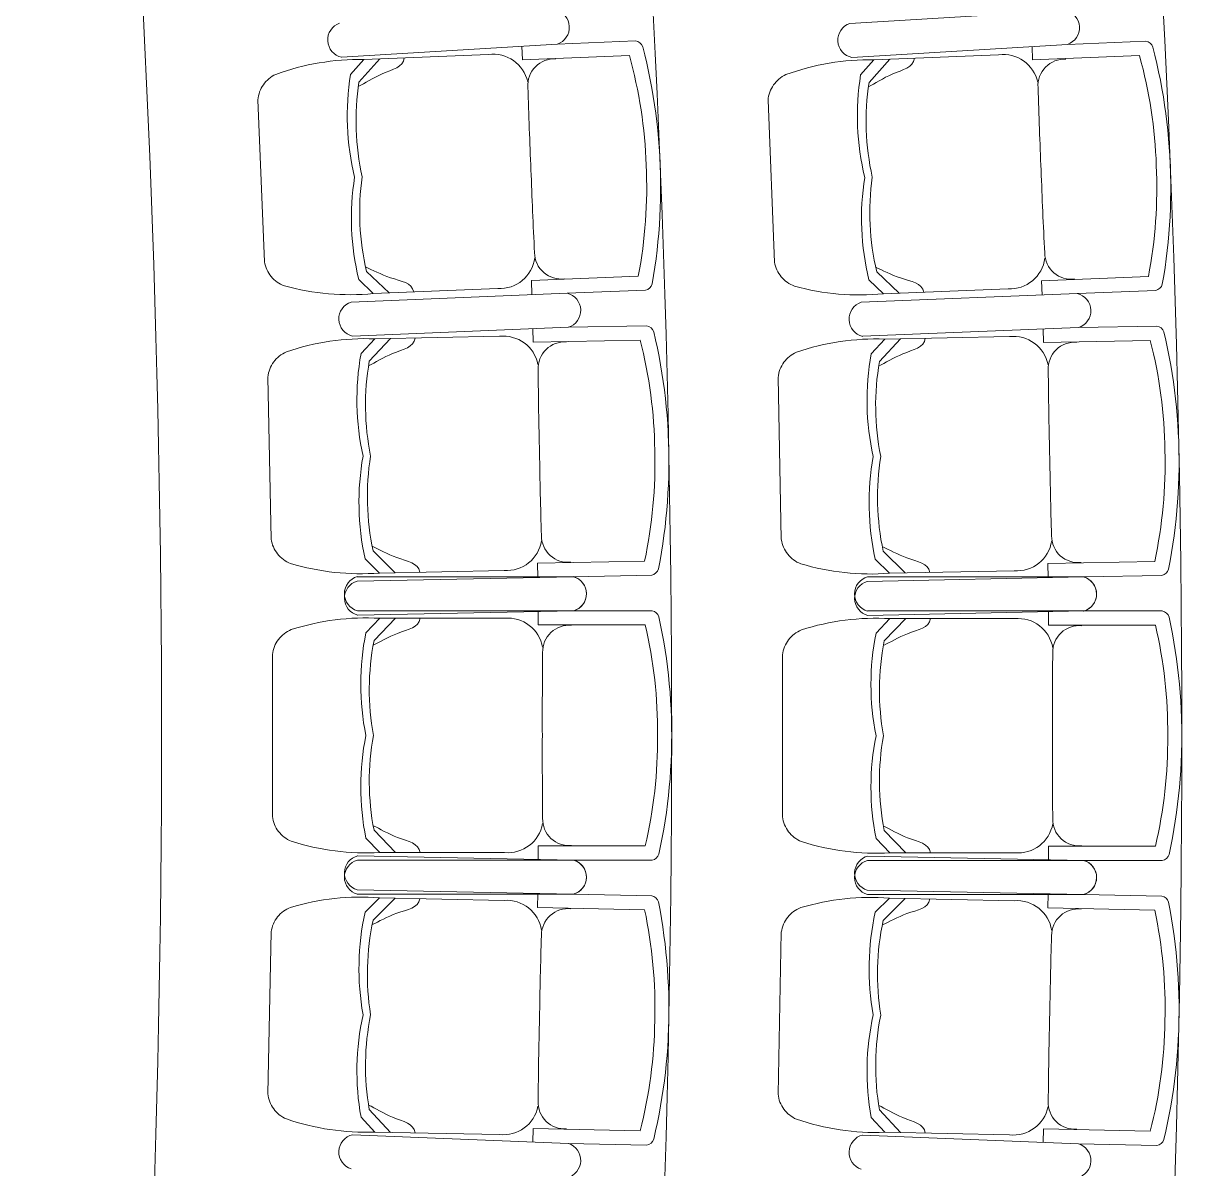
# Model space of a CAD drawing. Header units: millimetres. Extents: x 78.3 to 128, y 45 to 95.8.
# Drawn here: x 87.976 to 90.02, y 86.333 to 88.354 of the extents above; entities that cross this region are included whole.
import ezdxf

# ---------------------------------------------------------------- set-up
doc = ezdxf.new("R2010")
doc.units = ezdxf.units.MM
doc.header["$LTSCALE"] = 0.025
doc.linetypes.add('DASHED', pattern=[19.05, 12.7, -6.35])
doc.layers.add('EJES', color=7, linetype='Continuous', lineweight=0)

msp = doc.modelspace()

# ---------------------------------------------------------------- linework, layer by layer
at = {"lineweight": 15}
for p, q in [((89.815, 88.3763), (89.4341, 88.3533)), ((88.9182, 88.3169), (88.5376, 88.2939)), ((88.8557, 88.3134), (88.8567, 88.2894)), ((89.8182, 88.3164), (89.4376, 88.2933)), ((89.7557, 88.3128), (89.7567, 88.2889)), ((88.5769, 88.2897), (88.5533, 88.2633)), ((88.6048, 88.2908), (88.5682, 88.25)), ((88.7968, 88.2986), (88.5769, 88.2897)), ((89.4769, 88.2892), (89.4533, 88.2628)), ((89.5048, 88.2903), (89.4682, 88.2494)), ((89.6968, 88.2981), (89.4769, 88.2892)), ((88.5936, 87.8769), (88.5679, 87.9014)), ((88.6214, 87.878), (88.5817, 87.9158)), ((88.8724, 87.8997), (88.8734, 87.8747)), ((89.4936, 87.8764), (89.4679, 87.9008)), ((89.5214, 87.8775), (89.4817, 87.9153)), ((89.7724, 87.8992), (89.7734, 87.8742)), ((88.8134, 87.8858), (88.5936, 87.8769)), ((89.7134, 87.8852), (89.4936, 87.8764)), ((88.9357, 87.8773), (88.5545, 87.8619)), ((89.8357, 87.8767), (89.4545, 87.8614)), ((88.9378, 87.8173), (88.5567, 87.8019)), ((89.8378, 87.8168), (89.4567, 87.8014)), ((88.596, 87.797), (88.5719, 87.771)), ((88.6238, 87.7975), (88.5865, 87.7574)), ((88.816, 87.8014), (88.596, 87.797)), ((88.8752, 87.815), (88.8757, 87.791)), ((89.496, 87.7965), (89.4719, 87.7705)), ((89.5238, 87.797), (89.4865, 87.7569)), ((89.716, 87.8009), (89.496, 87.7965)), ((89.7752, 87.8145), (89.7757, 87.7905)), ((88.6043, 87.3839), (88.5792, 87.4089)), ((88.6321, 87.3845), (88.5932, 87.4231)), ((89.5043, 87.3834), (89.4792, 87.4084)), ((89.5321, 87.384), (89.4932, 87.4226)), ((88.8243, 87.3884), (88.6043, 87.3839)), ((88.8835, 87.4011), (88.884, 87.3761)), ((89.7243, 87.3878), (89.5043, 87.3834)), ((89.7835, 87.4006), (89.784, 87.3756)), ((88.9464, 87.3774), (88.5649, 87.3697)), ((88.9466, 87.3774), (88.5653, 87.3774)), ((89.8464, 87.3769), (89.4649, 87.3692)), ((89.8466, 87.3769), (89.4653, 87.3769)), ((88.947, 87.3174), (88.5655, 87.3174)), ((88.9472, 87.3174), (88.5659, 87.3097)), ((88.8846, 87.2924), (88.8846, 87.3174)), ((88.8846, 87.3164), (88.8846, 87.2924)), ((89.847, 87.3169), (89.4655, 87.3169)), ((89.8472, 87.3169), (89.4659, 87.3092)), ((89.7846, 87.2919), (89.7846, 87.3169)), ((89.7846, 87.3159), (89.7846, 87.2919)), ((88.6051, 87.304), (88.5805, 87.2785)), ((88.6051, 87.304), (88.5805, 87.2785)), ((88.6051, 87.304), (88.5805, 87.2785)), ((88.6051, 87.304), (88.5805, 87.2785)), ((88.633, 87.304), (88.5948, 87.2646)), ((88.633, 87.304), (88.5948, 87.2646)), ((88.633, 87.304), (88.5948, 87.2646)), ((88.633, 87.304), (88.5948, 87.2646)), ((88.8252, 87.304), (88.6051, 87.304)), ((88.8252, 87.304), (88.6051, 87.304)), ((89.5051, 87.3034), (89.4805, 87.278)), ((89.5051, 87.3034), (89.4805, 87.278)), ((89.5051, 87.3034), (89.4805, 87.278)), ((89.5051, 87.3034), (89.4805, 87.278)), ((89.533, 87.3034), (89.4948, 87.2641)), ((89.533, 87.3034), (89.4948, 87.2641)), ((89.533, 87.3034), (89.4948, 87.2641)), ((89.533, 87.3034), (89.4948, 87.2641)), ((89.7252, 87.3034), (89.5051, 87.3034)), ((89.7252, 87.3034), (89.5051, 87.3034)), ((88.633, 86.8908), (88.5948, 86.9302)), ((88.633, 86.8908), (88.5948, 86.9302)), ((88.633, 86.8908), (88.5948, 86.9302)), ((88.633, 86.8908), (88.5948, 86.9302)), ((89.533, 86.8903), (89.4948, 86.9297)), ((89.533, 86.8903), (89.4948, 86.9297)), ((89.533, 86.8903), (89.4948, 86.9297)), ((89.533, 86.8903), (89.4948, 86.9297)), ((88.6051, 86.8908), (88.5805, 86.9163)), ((88.6051, 86.8908), (88.5805, 86.9163)), ((88.6051, 86.8908), (88.5805, 86.9163)), ((88.6051, 86.8908), (88.5805, 86.9163)), ((88.8846, 86.8784), (88.8846, 86.9024)), ((88.8846, 86.9024), (88.8846, 86.8774)), ((89.5051, 86.8903), (89.4805, 86.9158)), ((89.5051, 86.8903), (89.4805, 86.9158)), ((89.5051, 86.8903), (89.4805, 86.9158)), ((89.5051, 86.8903), (89.4805, 86.9158)), ((89.7846, 86.8779), (89.7846, 86.9019)), ((89.7846, 86.9019), (89.7846, 86.8769)), ((88.947, 86.8774), (88.5655, 86.8774)), ((88.9472, 86.8774), (88.5659, 86.8851)), ((88.8252, 86.8908), (88.6051, 86.8908)), ((88.8252, 86.8908), (88.6051, 86.8908)), ((89.847, 86.8769), (89.4655, 86.8769)), ((89.8472, 86.8769), (89.4659, 86.8846)), ((89.7252, 86.8903), (89.5051, 86.8903)), ((89.7252, 86.8903), (89.5051, 86.8903)), ((88.9464, 86.8174), (88.5649, 86.8251)), ((88.9466, 86.8174), (88.5653, 86.8174)), ((88.8835, 86.7937), (88.884, 86.8187)), ((89.8464, 86.8169), (89.4649, 86.8246)), ((89.8466, 86.8169), (89.4653, 86.8169)), ((89.7835, 86.7931), (89.784, 86.8181)), ((88.6043, 86.8109), (88.5792, 86.7859)), ((88.6321, 86.8103), (88.5932, 86.7717)), ((88.8243, 86.8064), (88.6043, 86.8109)), ((89.5043, 86.8103), (89.4792, 86.7854)), ((89.5321, 86.8098), (89.4932, 86.7712)), ((89.7243, 86.8059), (89.5043, 86.8103)), ((88.6238, 86.3972), (88.5865, 86.4374)), ((89.5238, 86.3967), (89.4865, 86.4369)), ((88.596, 86.3978), (88.5719, 86.4238)), ((89.496, 86.3973), (89.4719, 86.4232)), ((88.9378, 86.3775), (88.5567, 86.3929)), ((88.816, 86.3934), (88.596, 86.3978)), ((88.8752, 86.3798), (88.8757, 86.4038)), ((89.8378, 86.377), (89.4567, 86.3923)), ((89.716, 86.3929), (89.496, 86.3973)), ((89.7752, 86.3792), (89.7757, 86.4032))]:
    msp.add_line(p, q, dxfattribs=at)
at = {"linetype": 'DASHED', "lineweight": 15}
for p, q in [((88.39, 88.2184), (88.4015, 87.9329)), ((89.29, 88.2179), (89.3015, 87.9324)), ((88.4077, 87.7295), (88.4134, 87.4438)), ((89.3077, 87.7289), (89.3134, 87.4433)), ((88.4155, 86.9545), (88.4155, 87.2403)), ((88.4155, 87.2403), (88.4155, 86.9545)), ((88.4155, 86.9545), (88.4155, 87.2403)), ((88.4155, 87.2403), (88.4155, 86.9545)), ((89.3155, 86.954), (89.3155, 87.2397)), ((89.3155, 87.2397), (89.3155, 86.954)), ((89.3155, 86.954), (89.3155, 87.2397)), ((89.3155, 87.2397), (89.3155, 86.954)), ((88.4077, 86.4653), (88.4134, 86.751)), ((89.3077, 86.4648), (89.3134, 86.7505))]:
    msp.add_line(p, q, dxfattribs=at)
at = {"lineweight": 15}
for points in [[(88.918, 88.3169), (89.0562, 88.3225)], [(89.818, 88.3164), (89.9562, 88.3219)], [(88.8567, 88.2894), (89.0453, 88.297)], [(89.7567, 88.2889), (89.9453, 88.2965)], [(88.8724, 87.8997), (89.061, 87.9073)], [(89.7724, 87.8992), (89.961, 87.9068)], [(88.9357, 87.8773), (89.0739, 87.8828)], [(89.8357, 87.8767), (89.9739, 87.8823)], [(88.9375, 87.8173), (89.0758, 87.8201)], [(89.8375, 87.8168), (89.9758, 87.8196)], [(88.8757, 87.791), (89.0644, 87.7948)], [(89.7757, 87.7905), (89.9644, 87.7943)], [(88.8835, 87.4011), (89.0722, 87.4049)], [(89.7835, 87.4006), (89.9722, 87.4044)], [(88.9464, 87.3774), (89.0847, 87.3802)], [(89.8464, 87.3769), (89.9847, 87.3796)], [(88.947, 87.3174), (89.0853, 87.3174)], [(88.947, 87.3174), (89.0853, 87.3174)], [(89.847, 87.3169), (89.9853, 87.3169)], [(89.847, 87.3169), (89.9853, 87.3169)], [(88.8846, 87.2924), (89.0733, 87.2924)], [(88.8846, 87.2924), (89.0733, 87.2924)], [(89.7846, 87.2919), (89.9733, 87.2919)], [(89.7846, 87.2919), (89.9733, 87.2919)], [(88.8846, 86.9024), (89.0733, 86.9024)], [(88.8846, 86.9024), (89.0733, 86.9024)], [(89.7846, 86.9019), (89.9733, 86.9019)], [(89.7846, 86.9019), (89.9733, 86.9019)], [(88.947, 86.8774), (89.0853, 86.8774)], [(88.947, 86.8774), (89.0853, 86.8774)], [(89.847, 86.8769), (89.9853, 86.8769)], [(89.847, 86.8769), (89.9853, 86.8769)], [(88.9464, 86.8174), (89.0847, 86.8146)], [(89.8464, 86.8169), (89.9847, 86.8141)], [(88.8835, 86.7937), (89.0722, 86.7899)], [(89.7835, 86.7931), (89.9722, 86.7893)], [(88.8757, 86.4038), (89.0644, 86.4)], [(89.7757, 86.4032), (89.9644, 86.3994)], [(88.9375, 86.3775), (89.0758, 86.3747)], [(89.8375, 86.377), (89.9758, 86.3742)]]:
    msp.add_lwpolyline(points, dxfattribs=at)
for points in [[(89.0688, 88.3123, 0.288243), (89.0562, 88.3225, 0.288243)], [(89.0688, 88.3123, -0.060987), (89.1004, 88.0758, -0.060987)], [(89.9688, 88.3117, 0.288243), (89.9562, 88.3219, 0.288243)], [(89.9688, 88.3117, -0.060987), (90.0004, 88.0753, -0.060987)], [(88.8659, 88.2501, 0.38944), (88.7968, 88.2986, -0.177299)], [(88.9155, 88.2909, 0.450517), (88.8663, 88.2408, 0.003626), (88.8717, 88.0949, 0.003626)], [(89.0453, 88.297, -0.059139), (89.075, 88.1031, -0.059139)], [(89.7659, 88.2496, 0.38944), (89.6968, 88.2981, -0.177299)], [(89.8155, 88.2904, 0.450517), (89.7663, 88.2403, 0.003626), (89.7717, 88.0943, 0.003626)], [(89.9453, 88.2965, -0.059139), (89.975, 88.1025, -0.059139)], [(88.5533, 88.2633, 0.099555), (88.5606, 88.0823, 0.500475)], [(88.5682, 88.25, 0.093035), (88.5739, 88.0829, 0.093035)], [(89.4533, 88.2628, 0.099555), (89.4606, 88.0818, 0.500475)], [(89.4682, 88.2494, 0.093035), (89.4739, 88.0823, 0.093035)], [(89.0856, 87.894, 0.060987), (89.0982, 88.1323, 0.060987)], [(89.9856, 87.8935, 0.060987), (89.9982, 88.1317, 0.060987)], [(89.061, 87.9073, 0.059139), (89.075, 88.1031, 0.059139)], [(88.5679, 87.9014, -0.099555), (88.5606, 88.0823, -0.500475)], [(88.5817, 87.9158, -0.093035), (88.5739, 88.0829, -0.093035)], [(88.9311, 87.9029, -0.450517), (88.8781, 87.9489, -0.003626), (88.8717, 88.0949, -0.003626)], [(89.4817, 87.9153, -0.093035), (89.4739, 88.0823, -0.093035)], [(89.8311, 87.9024, -0.450517), (89.7781, 87.9484, -0.003626), (89.7717, 88.0943, -0.003626)], [(89.961, 87.9068, 0.059139), (89.975, 88.1025, 0.059139)], [(89.4679, 87.9008, -0.099555), (89.4606, 88.0818, -0.500475)], [(88.8785, 87.9396, -0.38944), (88.8134, 87.8858, 0.177299)], [(89.7785, 87.9391, -0.38944), (89.7134, 87.8852, 0.177299)], [(89.0856, 87.894, -0.288243), (89.0739, 87.8828, -0.288243)], [(89.9856, 87.8935, -0.288243), (89.9739, 87.8823, -0.288243)], [(89.0882, 87.8096, 0.288243), (89.0758, 87.8201, 0.288243)], [(89.9882, 87.8091, 0.288243), (89.9758, 87.8196, 0.288243)], [(88.8841, 87.7516, 0.38944), (88.816, 87.8014, -0.177299)], [(89.0882, 87.8096, -0.060987), (89.1151, 87.5726, -0.060987)], [(89.7841, 87.7511, 0.38944), (89.716, 87.8009, -0.177299)], [(89.9882, 87.8091, -0.060987), (90.0151, 87.572, -0.060987)], [(88.9345, 87.7914, 0.450517), (88.8843, 87.7423, 0.003626), (88.8868, 87.5962, 0.003626)], [(89.0644, 87.7948, -0.059139), (89.0902, 87.6003, -0.059139)], [(89.8345, 87.7909, 0.450517), (89.7843, 87.7417, 0.003626), (89.7868, 87.5957, 0.003626)], [(89.9644, 87.7943, -0.059139), (89.9902, 87.5998, -0.059139)], [(88.5719, 87.771, 0.099555), (88.5755, 87.59, 0.500475)], [(88.5865, 87.7574, 0.093035), (88.5888, 87.5902, 0.093035)], [(89.4719, 87.7705, 0.099555), (89.4755, 87.5894, 0.500475)], [(89.4865, 87.7569, 0.093035), (89.4888, 87.5897, 0.093035)], [(89.0966, 87.3911, 0.060987), (89.1139, 87.6291, 0.060987)], [(89.9966, 87.3906, 0.060987), (90.0139, 87.6285, 0.060987)], [(88.9423, 87.4031, -0.450517), (88.8902, 87.4502, -0.003626), (88.8868, 87.5962, -0.003626)], [(89.0722, 87.4049, 0.059139), (89.0902, 87.6003, 0.059139)], [(89.8423, 87.4026, -0.450517), (89.7902, 87.4497, -0.003626), (89.7868, 87.5957, -0.003626)], [(89.9722, 87.4044, 0.059139), (89.9902, 87.5998, 0.059139)], [(88.5792, 87.4089, -0.099555), (88.5755, 87.59, -0.500475)], [(88.5932, 87.4231, -0.093035), (88.5888, 87.5902, -0.093035)], [(89.4792, 87.4084, -0.099555), (89.4755, 87.5894, -0.500475)], [(89.4932, 87.4226, -0.093035), (89.4888, 87.5897, -0.093035)], [(88.8904, 87.4409, -0.38944), (88.8243, 87.3884, 0.177299)], [(89.7904, 87.4404, -0.38944), (89.7243, 87.3878, 0.177299)], [(89.0966, 87.3911, -0.288243), (89.0847, 87.3802, -0.288243)], [(89.9966, 87.3906, -0.288243), (89.9847, 87.3796, -0.288243)], [(89.0974, 87.3067, 0.288243), (89.0853, 87.3174, 0.288243)], [(89.0974, 87.3067, 0.288243), (89.0853, 87.3174, 0.288243)], [(89.0974, 87.3067, -0.060987), (89.1196, 87.0691, -0.060987)], [(89.0974, 87.3067, -0.060987), (89.1196, 87.0691, -0.060987)], [(89.0974, 87.3067, -0.060987), (89.1196, 87.0691, -0.060987)], [(89.0974, 87.3067, -0.060987), (89.1196, 87.0691, -0.060987)], [(89.9974, 87.3062, 0.288243), (89.9853, 87.3169, 0.288243)], [(89.9974, 87.3062, 0.288243), (89.9853, 87.3169, 0.288243)], [(89.9974, 87.3062, -0.060987), (90.0196, 87.0686, -0.060987)], [(89.9974, 87.3062, -0.060987), (90.0196, 87.0686, -0.060987)], [(89.9974, 87.3062, -0.060987), (90.0196, 87.0686, -0.060987)], [(89.9974, 87.3062, -0.060987), (90.0196, 87.0686, -0.060987)], [(88.8923, 87.2528, 0.38944), (88.8252, 87.304, -0.177299)], [(88.8923, 87.2528, 0.38944), (88.8252, 87.304, -0.177299)], [(88.8923, 87.2528, 0.38944), (88.8252, 87.304, -0.177299)], [(88.8923, 87.2528, 0.38944), (88.8252, 87.304, -0.177299)], [(88.9434, 87.2916, 0.450517), (88.8923, 87.2435, 0.003626), (88.8918, 87.0974, 0.003626)], [(88.9434, 87.2916, 0.450517), (88.8923, 87.2435, 0.003626), (88.8918, 87.0974, 0.003626)], [(88.9434, 87.2916, 0.450517), (88.8923, 87.2435, 0.003626), (88.8918, 87.0974, 0.003626)], [(88.9434, 87.2916, 0.450517), (88.8923, 87.2435, 0.003626), (88.8918, 87.0974, 0.003626)], [(89.0733, 87.2924, -0.059139), (89.0952, 87.0974, -0.059139)], [(89.0733, 87.2924, -0.059139), (89.0952, 87.0974, -0.059139)], [(89.0733, 87.2924, -0.059139), (89.0952, 87.0974, -0.059139)], [(89.0733, 87.2924, -0.059139), (89.0952, 87.0974, -0.059139)], [(89.7923, 87.2522, 0.38944), (89.7252, 87.3034, -0.177299)], [(89.7923, 87.2522, 0.38944), (89.7252, 87.3034, -0.177299)], [(89.7923, 87.2522, 0.38944), (89.7252, 87.3034, -0.177299)], [(89.7923, 87.2522, 0.38944), (89.7252, 87.3034, -0.177299)], [(89.8434, 87.291, 0.450517), (89.7923, 87.2429, 0.003626), (89.7918, 87.0969, 0.003626)], [(89.8434, 87.291, 0.450517), (89.7923, 87.2429, 0.003626), (89.7918, 87.0969, 0.003626)], [(89.8434, 87.291, 0.450517), (89.7923, 87.2429, 0.003626), (89.7918, 87.0969, 0.003626)], [(89.8434, 87.291, 0.450517), (89.7923, 87.2429, 0.003626), (89.7918, 87.0969, 0.003626)], [(89.9733, 87.2919, -0.059139), (89.9952, 87.0969, -0.059139)], [(89.9733, 87.2919, -0.059139), (89.9952, 87.0969, -0.059139)], [(89.9733, 87.2919, -0.059139), (89.9952, 87.0969, -0.059139)], [(89.9733, 87.2919, -0.059139), (89.9952, 87.0969, -0.059139)], [(88.5805, 87.2785, 0.099555), (88.5805, 87.0974, 0.500475)], [(88.5805, 87.2785, 0.099555), (88.5805, 87.0974, 0.500475)], [(88.5805, 87.2785, 0.099555), (88.5805, 87.0974, 0.500475)], [(88.5805, 87.2785, 0.099555), (88.5805, 87.0974, 0.500475)], [(88.5948, 87.2646, 0.093035), (88.5937, 87.0974, 0.093035)], [(88.5948, 87.2646, 0.093035), (88.5937, 87.0974, 0.093035)], [(88.5948, 87.2646, 0.093035), (88.5937, 87.0974, 0.093035)], [(88.5948, 87.2646, 0.093035), (88.5937, 87.0974, 0.093035)], [(89.4805, 87.278, 0.099555), (89.4805, 87.0969, 0.500475)], [(89.4805, 87.278, 0.099555), (89.4805, 87.0969, 0.500475)], [(89.4805, 87.278, 0.099555), (89.4805, 87.0969, 0.500475)], [(89.4805, 87.278, 0.099555), (89.4805, 87.0969, 0.500475)], [(89.4948, 87.2641, 0.093035), (89.4937, 87.0969, 0.093035)], [(89.4948, 87.2641, 0.093035), (89.4937, 87.0969, 0.093035)], [(89.4948, 87.2641, 0.093035), (89.4937, 87.0969, 0.093035)], [(89.4948, 87.2641, 0.093035), (89.4937, 87.0969, 0.093035)], [(89.0974, 86.8881, 0.060987), (89.1196, 87.1257, 0.060987)], [(89.0974, 86.8881, 0.060987), (89.1196, 87.1257, 0.060987)], [(89.0974, 86.8881, 0.060987), (89.1196, 87.1257, 0.060987)], [(89.0974, 86.8881, 0.060987), (89.1196, 87.1257, 0.060987)], [(89.9974, 86.8876, 0.060987), (90.0196, 87.1251, 0.060987)], [(89.9974, 86.8876, 0.060987), (90.0196, 87.1251, 0.060987)], [(89.9974, 86.8876, 0.060987), (90.0196, 87.1251, 0.060987)], [(89.9974, 86.8876, 0.060987), (90.0196, 87.1251, 0.060987)], [(88.5805, 86.9163, -0.099555), (88.5805, 87.0974, -0.500475)], [(88.5805, 86.9163, -0.099555), (88.5805, 87.0974, -0.500475)], [(88.5805, 86.9163, -0.099555), (88.5805, 87.0974, -0.500475)], [(88.5805, 86.9163, -0.099555), (88.5805, 87.0974, -0.500475)], [(88.5948, 86.9302, -0.093035), (88.5937, 87.0974, -0.093035)], [(88.5948, 86.9302, -0.093035), (88.5937, 87.0974, -0.093035)], [(88.5948, 86.9302, -0.093035), (88.5937, 87.0974, -0.093035)], [(88.5948, 86.9302, -0.093035), (88.5937, 87.0974, -0.093035)], [(88.9434, 86.9032, -0.450517), (88.8923, 86.9513, -0.003626), (88.8918, 87.0974, -0.003626)], [(88.9434, 86.9032, -0.450517), (88.8923, 86.9513, -0.003626), (88.8918, 87.0974, -0.003626)], [(88.9434, 86.9032, -0.450517), (88.8923, 86.9513, -0.003626), (88.8918, 87.0974, -0.003626)], [(88.9434, 86.9032, -0.450517), (88.8923, 86.9513, -0.003626), (88.8918, 87.0974, -0.003626)], [(89.0733, 86.9024, 0.059139), (89.0952, 87.0974, 0.059139)], [(89.0733, 86.9024, 0.059139), (89.0952, 87.0974, 0.059139)], [(89.0733, 86.9024, 0.059139), (89.0952, 87.0974, 0.059139)], [(89.0733, 86.9024, 0.059139), (89.0952, 87.0974, 0.059139)], [(89.4805, 86.9158, -0.099555), (89.4805, 87.0969, -0.500475)], [(89.4805, 86.9158, -0.099555), (89.4805, 87.0969, -0.500475)], [(89.4805, 86.9158, -0.099555), (89.4805, 87.0969, -0.500475)], [(89.4805, 86.9158, -0.099555), (89.4805, 87.0969, -0.500475)], [(89.4948, 86.9297, -0.093035), (89.4937, 87.0969, -0.093035)], [(89.4948, 86.9297, -0.093035), (89.4937, 87.0969, -0.093035)], [(89.4948, 86.9297, -0.093035), (89.4937, 87.0969, -0.093035)], [(89.4948, 86.9297, -0.093035), (89.4937, 87.0969, -0.093035)], [(89.8434, 86.9027, -0.450517), (89.7923, 86.9508, -0.003626), (89.7918, 87.0969, -0.003626)], [(89.8434, 86.9027, -0.450517), (89.7923, 86.9508, -0.003626), (89.7918, 87.0969, -0.003626)], [(89.8434, 86.9027, -0.450517), (89.7923, 86.9508, -0.003626), (89.7918, 87.0969, -0.003626)], [(89.8434, 86.9027, -0.450517), (89.7923, 86.9508, -0.003626), (89.7918, 87.0969, -0.003626)], [(89.9733, 86.9019, 0.059139), (89.9952, 87.0969, 0.059139)], [(89.9733, 86.9019, 0.059139), (89.9952, 87.0969, 0.059139)], [(89.9733, 86.9019, 0.059139), (89.9952, 87.0969, 0.059139)], [(89.9733, 86.9019, 0.059139), (89.9952, 87.0969, 0.059139)], [(88.8923, 86.942, -0.38944), (88.8252, 86.8908, 0.177299)], [(88.8923, 86.942, -0.38944), (88.8252, 86.8908, 0.177299)], [(88.8923, 86.942, -0.38944), (88.8252, 86.8908, 0.177299)], [(88.8923, 86.942, -0.38944), (88.8252, 86.8908, 0.177299)], [(89.7923, 86.9415, -0.38944), (89.7252, 86.8903, 0.177299)], [(89.7923, 86.9415, -0.38944), (89.7252, 86.8903, 0.177299)], [(89.7923, 86.9415, -0.38944), (89.7252, 86.8903, 0.177299)], [(89.7923, 86.9415, -0.38944), (89.7252, 86.8903, 0.177299)], [(89.0974, 86.8881, -0.288243), (89.0853, 86.8774, -0.288243)], [(89.0974, 86.8881, -0.288243), (89.0853, 86.8774, -0.288243)], [(89.9974, 86.8876, -0.288243), (89.9853, 86.8769, -0.288243)], [(89.9974, 86.8876, -0.288243), (89.9853, 86.8769, -0.288243)], [(88.8904, 86.7539, 0.38944), (88.8243, 86.8064, -0.177299)], [(89.0966, 86.8037, 0.288243), (89.0847, 86.8146, 0.288243)], [(89.0966, 86.8037, -0.060987), (89.1139, 86.5657, -0.060987)], [(89.7904, 86.7534, 0.38944), (89.7243, 86.8059, -0.177299)], [(89.9966, 86.8032, 0.288243), (89.9847, 86.8141, 0.288243)], [(89.9966, 86.8032, -0.060987), (90.0139, 86.5652, -0.060987)], [(88.5792, 86.7859, 0.099555), (88.5755, 86.6048, 0.500475)], [(88.9423, 86.7916, 0.450517), (88.8902, 86.7446, 0.003626), (88.8868, 86.5986, 0.003626)], [(89.0722, 86.7899, -0.059139), (89.0902, 86.5945, -0.059139)], [(89.4792, 86.7854, 0.099555), (89.4755, 86.6043, 0.500475)], [(89.8423, 86.7911, 0.450517), (89.7902, 86.7441, 0.003626), (89.7868, 86.598, 0.003626)], [(89.9722, 86.7893, -0.059139), (89.9902, 86.5939, -0.059139)], [(88.5932, 86.7717, 0.093035), (88.5888, 86.6046, 0.093035)], [(89.4932, 86.7712, 0.093035), (89.4888, 86.604, 0.093035)], [(89.0882, 86.3852, 0.060987), (89.1151, 86.6222, 0.060987)], [(89.9882, 86.3846, 0.060987), (90.0151, 86.6217, 0.060987)], [(88.5719, 86.4238, -0.099555), (88.5755, 86.6048, -0.500475)], [(88.5865, 86.4374, -0.093035), (88.5888, 86.6046, -0.093035)], [(88.9345, 86.4034, -0.450517), (88.8843, 86.4525, -0.003626), (88.8868, 86.5986, -0.003626)], [(89.0644, 86.4, 0.059139), (89.0902, 86.5945, 0.059139)], [(89.4719, 86.4232, -0.099555), (89.4755, 86.6043, -0.500475)], [(89.4865, 86.4369, -0.093035), (89.4888, 86.604, -0.093035)], [(89.8345, 86.4029, -0.450517), (89.7843, 86.452, -0.003626), (89.7868, 86.598, -0.003626)], [(89.9644, 86.3994, 0.059139), (89.9902, 86.5939, 0.059139)], [(88.8841, 86.4432, -0.38944), (88.816, 86.3934, 0.177299)], [(89.7841, 86.4427, -0.38944), (89.716, 86.3929, 0.177299)], [(89.0882, 86.3852, -0.288243), (89.0758, 86.3747, -0.288243)], [(89.9882, 86.3846, -0.288243), (89.9758, 86.3742, -0.288243)]]:
    msp.add_lwpolyline(points, format="xyb", dxfattribs=at)
at = {"linetype": 'DASHED', "lineweight": 15}
for points in [[(88.5769, 88.2897, 0.09218), (88.4216, 88.2635, 0.273589), (88.39, 88.2184, 0.273589)], [(89.4769, 88.2892, 0.09218), (89.3216, 88.263, 0.273589), (89.29, 88.2179, 0.273589)], [(88.5936, 87.8769, -0.09218), (88.4367, 87.8905, -0.273589), (88.4015, 87.9329, -0.273589)], [(89.4936, 87.8764, -0.09218), (89.3367, 87.89, -0.273589), (89.3015, 87.9324, -0.273589)], [(88.596, 87.797, 0.09218), (88.4402, 87.7739, 0.273589), (88.4077, 87.7295, 0.273589)], [(89.496, 87.7965, 0.09218), (89.3402, 87.7734, 0.273589), (89.3077, 87.7289, 0.273589)], [(88.6043, 87.3839, -0.09218), (88.4477, 87.4007, -0.273589), (88.4134, 87.4438, -0.273589)], [(89.5043, 87.3834, -0.09218), (89.3477, 87.4002, -0.273589), (89.3134, 87.4433, -0.273589)], [(88.6051, 87.304, 0.09218), (88.4489, 87.284, 0.273589), (88.4155, 87.2403, 0.273589)], [(88.6051, 87.304, 0.09218), (88.4489, 87.284, 0.273589), (88.4155, 87.2403, 0.273589)], [(88.6051, 87.304, 0.09218), (88.4489, 87.284, 0.273589), (88.4155, 87.2403, 0.273589)], [(88.6051, 87.304, 0.09218), (88.4489, 87.284, 0.273589), (88.4155, 87.2403, 0.273589)], [(89.5051, 87.3034, 0.09218), (89.3489, 87.2835, 0.273589), (89.3155, 87.2397, 0.273589)], [(89.5051, 87.3034, 0.09218), (89.3489, 87.2835, 0.273589), (89.3155, 87.2397, 0.273589)], [(89.5051, 87.3034, 0.09218), (89.3489, 87.2835, 0.273589), (89.3155, 87.2397, 0.273589)], [(89.5051, 87.3034, 0.09218), (89.3489, 87.2835, 0.273589), (89.3155, 87.2397, 0.273589)], [(88.6051, 86.8908, -0.09218), (88.4489, 86.9108, -0.273589), (88.4155, 86.9545, -0.273589)], [(88.6051, 86.8908, -0.09218), (88.4489, 86.9108, -0.273589), (88.4155, 86.9545, -0.273589)], [(88.6051, 86.8908, -0.09218), (88.4489, 86.9108, -0.273589), (88.4155, 86.9545, -0.273589)], [(88.6051, 86.8908, -0.09218), (88.4489, 86.9108, -0.273589), (88.4155, 86.9545, -0.273589)], [(89.5051, 86.8903, -0.09218), (89.3489, 86.9102, -0.273589), (89.3155, 86.954, -0.273589)], [(89.5051, 86.8903, -0.09218), (89.3489, 86.9102, -0.273589), (89.3155, 86.954, -0.273589)], [(89.5051, 86.8903, -0.09218), (89.3489, 86.9102, -0.273589), (89.3155, 86.954, -0.273589)], [(89.5051, 86.8903, -0.09218), (89.3489, 86.9102, -0.273589), (89.3155, 86.954, -0.273589)], [(88.6043, 86.8109, 0.09218), (88.4477, 86.7941, 0.273589), (88.4134, 86.751, 0.273589)], [(89.5043, 86.8103, 0.09218), (89.3477, 86.7936, 0.273589), (89.3134, 86.7505, 0.273589)], [(88.596, 86.3978, -0.09218), (88.4402, 86.4209, -0.273589), (88.4077, 86.4653, -0.273589)], [(89.496, 86.3973, -0.09218), (89.3402, 86.4204, -0.273589), (89.3077, 86.4648, -0.273589)]]:
    msp.add_lwpolyline(points, format="xyb", dxfattribs=at)
at = {"lineweight": 15}
for centre, start, end in [((88.9082, 88.3464), 288.8403, 77.9447), ((89.8082, 88.3459), 288.8403, 77.9447), ((88.5443, 88.3243), 108.9906, 258.0949), ((89.4443, 88.3238), 108.9906, 258.0949), ((88.564, 87.8322), 107.8367, 256.9411), ((88.9283, 87.847), 287.6865, 76.7909), ((89.464, 87.8317), 107.8367, 256.9411), ((89.8283, 87.8465), 287.6865, 76.7909), ((88.5738, 87.3474), 105.3666, 254.471), ((88.5739, 87.3398), 106.6829, 255.7873), ((88.9384, 87.3473), 286.5326, 75.637), ((88.9384, 87.3473), 285.5168, 74.6212), ((89.4738, 87.3469), 105.3666, 254.471), ((89.4739, 87.3393), 106.6829, 255.7873), ((89.8384, 87.3467), 286.5326, 75.637), ((89.8384, 87.3468), 285.5168, 74.6212), ((88.5738, 86.8474), 105.529, 254.6334), ((88.5739, 86.8549), 104.2127, 253.3171), ((88.9384, 86.8475), 284.363, 73.4674), ((88.9384, 86.8474), 285.3788, 74.4832), ((89.4738, 86.8468), 105.529, 254.6334), ((89.4739, 86.8544), 104.2127, 253.3171), ((89.8384, 86.847), 284.363, 73.4674), ((89.8384, 86.8469), 285.3788, 74.4832), ((88.564, 86.3626), 103.0589, 252.1633), ((89.464, 86.362), 103.0589, 252.1633), ((88.9283, 86.3478), 283.2091, 72.3135), ((89.8283, 86.3473), 283.2091, 72.3135)]:
    msp.add_arc(centre, 0.0312, start, end, dxfattribs=at)
for points in [[(88.6482, 88.2926), (88.6464, 88.2759), (88.6119, 88.2694), (88.5779, 88.2476), (88.5671, 88.2419)], [(89.5482, 88.2921), (89.5464, 88.2753), (89.5119, 88.2689), (89.4779, 88.2471), (89.4671, 88.2414)], [(88.6648, 87.8798), (88.6617, 87.8963), (88.6268, 87.9), (88.5911, 87.919), (88.5799, 87.9237)], [(89.5648, 87.8793), (89.5617, 87.8958), (89.5268, 87.8995), (89.4911, 87.9184), (89.4799, 87.9232)], [(88.6673, 87.7984), (88.6651, 87.7817), (88.6305, 87.776), (88.5961, 87.7549), (88.5852, 87.7494)], [(89.5673, 87.7979), (89.5651, 87.7812), (89.5305, 87.7754), (89.4961, 87.7543), (89.4852, 87.7489)], [(88.6756, 87.3854), (88.6728, 87.402), (88.638, 87.4063), (88.6027, 87.426), (88.5916, 87.431)], [(89.5756, 87.3848), (89.5728, 87.4014), (89.538, 87.4058), (89.5027, 87.4255), (89.4916, 87.4305)], [(88.6764, 87.304), (88.674, 87.2873), (88.6392, 87.2823), (88.6044, 87.2619), (88.5934, 87.2566)], [(88.6764, 87.304), (88.674, 87.2873), (88.6392, 87.2823), (88.6044, 87.2619), (88.5934, 87.2566)], [(88.6764, 87.304), (88.674, 87.2873), (88.6392, 87.2823), (88.6044, 87.2619), (88.5934, 87.2566)], [(88.6764, 87.304), (88.674, 87.2873), (88.6392, 87.2823), (88.6044, 87.2619), (88.5934, 87.2566)], [(89.5764, 87.3034), (89.574, 87.2868), (89.5392, 87.2817), (89.5044, 87.2613), (89.4934, 87.2561)], [(89.5764, 87.3034), (89.574, 87.2868), (89.5392, 87.2817), (89.5044, 87.2613), (89.4934, 87.2561)], [(89.5764, 87.3034), (89.574, 87.2868), (89.5392, 87.2817), (89.5044, 87.2613), (89.4934, 87.2561)], [(89.5764, 87.3034), (89.574, 87.2868), (89.5392, 87.2817), (89.5044, 87.2613), (89.4934, 87.2561)], [(88.6764, 86.8908), (88.674, 86.9075), (88.6392, 86.9125), (88.6044, 86.9329), (88.5934, 86.9382)], [(88.6764, 86.8908), (88.674, 86.9075), (88.6392, 86.9125), (88.6044, 86.9329), (88.5934, 86.9382)], [(88.6764, 86.8908), (88.674, 86.9075), (88.6392, 86.9125), (88.6044, 86.9329), (88.5934, 86.9382)], [(88.6764, 86.8908), (88.674, 86.9075), (88.6392, 86.9125), (88.6044, 86.9329), (88.5934, 86.9382)], [(89.5764, 86.8903), (89.574, 86.9069), (89.5392, 86.912), (89.5044, 86.9324), (89.4934, 86.9376)], [(89.5764, 86.8903), (89.574, 86.9069), (89.5392, 86.912), (89.5044, 86.9324), (89.4934, 86.9376)], [(89.5764, 86.8903), (89.574, 86.9069), (89.5392, 86.912), (89.5044, 86.9324), (89.4934, 86.9376)], [(89.5764, 86.8903), (89.574, 86.9069), (89.5392, 86.912), (89.5044, 86.9324), (89.4934, 86.9376)], [(88.6756, 86.8094), (88.6728, 86.7928), (88.638, 86.7885), (88.6027, 86.7688), (88.5916, 86.7638)], [(89.5756, 86.8089), (89.5728, 86.7923), (89.538, 86.7879), (89.5027, 86.7683), (89.4916, 86.7633)], [(88.6673, 86.3964), (88.6651, 86.4131), (88.6305, 86.4188), (88.5961, 86.4399), (88.5852, 86.4454)], [(89.5673, 86.3958), (89.5651, 86.4125), (89.5305, 86.4183), (89.4961, 86.4394), (89.4852, 86.4448)]]:
    msp.add_open_spline(points, degree=3, knots=[0.37893339, 0.37893339, 0.37893339, 0.37893339, 0.42941299, 0.47201415, 0.47201415, 0.47201415, 0.47201415], dxfattribs=at)
at = {"layer": 'EJES', "color": 3, "linetype": 'Continuous'}
for centre, start, end in [((65.02, 87.0969), 348.73935, 11.26179), ((64.12, 87.0974), 349.60394, 10.39493), ((63.22, 87.0971), 350.61549, 9.38451)]:
    msp.add_arc(centre, 25, start, end, dxfattribs=at)

doc.saveas('drawing.dxf')
